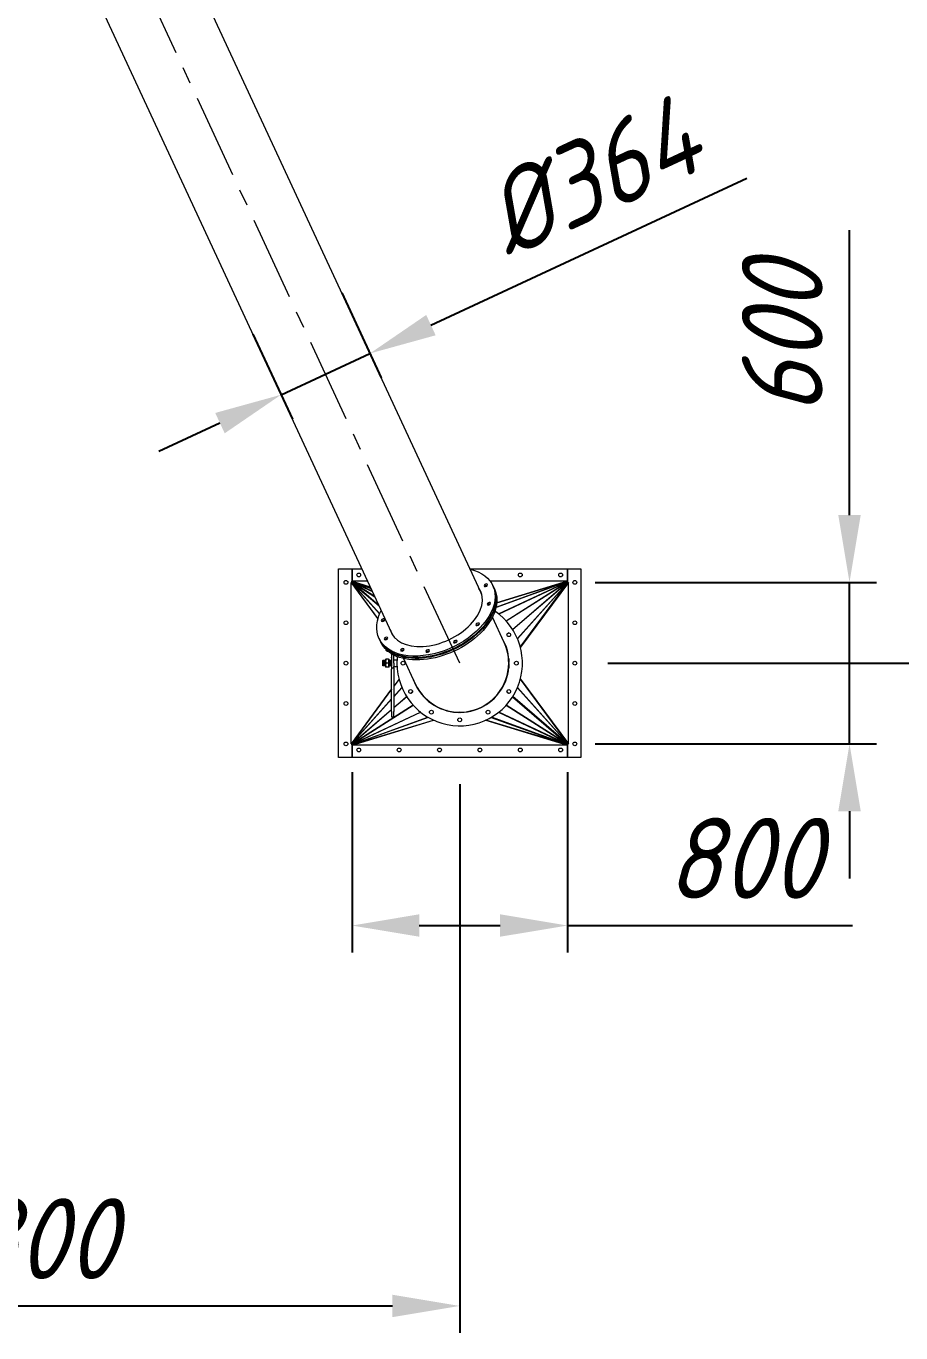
# Model space of a CAD drawing. Header units: inches. Extents: x -350577 to -266477, y -437959 to -377535.
# Drawn here: x -340466 to -337216, y -425663 to -420810 of the extents above; entities that cross this region are included whole.
import ezdxf

# ---------------------------------------------------------------- set-up
doc = ezdxf.new("R2010")
doc.units = ezdxf.units.IN
doc.header["$MEASUREMENT"] = 0
doc.linetypes.add('CENTER', pattern=[2, 1.25, -0.25, 0.25, -0.25])
doc.layers.add('CENTER       (itatec)', color=4, linetype='CENTER', lineweight=9)
doc.layers.add('ORGINAL (itatec)', color=3, linetype='Continuous', lineweight=9)
doc.styles.add('Geniso', font='geniso.shx', dxfattribs={"oblique": 15})
doc.dimstyles.new('scale 1b100', dxfattribs={"dimscale": 100, "dimtxt": 3, "dimasz": 2.5, "dimexe": 1, "dimexo": 1, "dimgap": 1, "dimtad": 1, "dimdec": 0, "dimzin": 0, "dimdsep": 46, "dimtxsty": 'Geniso', "dimcen": 0, "dimclrd": 1, "dimclre": 1, "dimclrt": 7, "dimadec": 0, "dimazin": 0, "dimtfac": 1, "dimtdec": 0, "dimtmove": 0, "dimatfit": 3, "dimfxl": 0.75, "dimtolj": 1, "dimtzin": 0, "dimarcsym": 0})

# ---------------------------------------------------------------- blocks, each defined once
blk = doc.blocks.new('*D39')
at = {"layer": 'Defpoints', "color": 0, "transparency": 16777216}
for p in [(-338855.2, -423525.9), (-342155.6, -423735.9), (-338855.2, -425563.4)]:
    blk.add_point(p, dxfattribs=at)
at = {"layer": 'ORGINAL (itatec)', "color": 1, "lineweight": -2, "transparency": 16777216}
for p, q in [((-338855.2, -423625.9), (-338855.2, -425663.4)), ((-342155.6, -423835.9), (-342155.6, -425663.4)), ((-341905.6, -425563.4), (-339105.2, -425563.4))]:
    blk.add_line(p, q, dxfattribs=at)
at = {"layer": 'ORGINAL (itatec)', "color": 1, "transparency": 16777216}
for points in [[(-341905.6, -425521.7), (-341905.6, -425605), (-342155.6, -425563.4)], [(-339105.2, -425521.7), (-339105.2, -425605), (-338855.2, -425563.4)]]:
    blk.add_solid(points, dxfattribs=at)
at = {"layer": 'ORGINAL (itatec)', "color": 7, "transparency": 16777216, "insert": (-340505.4, -425313.4), "char_height": 300, "attachment_point": 5, "style": 'Geniso'}
blk.add_mtext('\\A1;3300', dxfattribs=at)
blk = doc.blocks.new('*D45')
at = {"layer": 'Defpoints', "color": 0, "transparency": 16777216}
for p in [(-336535.6, -417725.5), (-322653.8, -417725.5), (-338405.2, -423175.9)]:
    blk.add_point(p, dxfattribs=at)
at = {"layer": 'ORGINAL (itatec)', "color": 1, "lineweight": -2, "transparency": 16777216}
for p, q in [((-322753.8, -417725.5), (-336635.6, -417725.5)), ((-336535.6, -422925.9), (-336535.6, -417975.5)), ((-338305.2, -423175.9), (-336435.6, -423175.9))]:
    blk.add_line(p, q, dxfattribs=at)
at = {"layer": 'ORGINAL (itatec)', "color": 1, "transparency": 16777216}
for points in [[(-336577.3, -417975.5), (-336494, -417975.5), (-336535.6, -417725.5)], [(-336577.3, -422925.9), (-336494, -422925.9), (-336535.6, -423175.9)]]:
    blk.add_solid(points, dxfattribs=at)
at = {"layer": 'ORGINAL (itatec)', "color": 7, "transparency": 16777216, "insert": (-336785.6, -420450.7), "char_height": 300, "attachment_point": 5, "rotation": 90, "style": 'Geniso'}
blk.add_mtext('\\A1;5450', dxfattribs=at)
blk = doc.blocks.new('*D72')
at = {"layer": 'Defpoints', "color": 0, "transparency": 16777216}
for p in [(-339335.6, -421709.9), (-339665.7, -421863.2), (-339188.8, -422025.8)]:
    blk.add_point(p, dxfattribs=at)
at = {"layer": 'ORGINAL (itatec)', "color": 1, "lineweight": -2, "transparency": 16777216}
for p, q in [((-338962.1, -421920.5), (-337788.5, -421375.3)), ((-339293.5, -421800.6), (-339146.7, -422116.5)), ((-339623.6, -421953.9), (-339476.8, -422269.9)), ((-339518.9, -422179.2), (-339188.8, -422025.8)), ((-339745.7, -422284.5), (-339972.4, -422389.8))]:
    blk.add_line(p, q, dxfattribs=at)
at = {"layer": 'ORGINAL (itatec)', "color": 1, "transparency": 16777216}
for points in [[(-338979.6, -421882.7), (-338944.5, -421958.3), (-339188.8, -422025.8)], [(-339763.2, -422246.7), (-339728.1, -422322.3), (-339518.9, -422179.2)]]:
    blk.add_solid(points, dxfattribs=at)
at = {"layer": 'ORGINAL (itatec)', "color": 7, "transparency": 16777216, "insert": (-338367.3, -421368.5), "char_height": 300, "attachment_point": 5, "rotation": 24.9181, "style": 'Geniso'}
blk.add_mtext('\\A1;%%C364', dxfattribs=at)
blk = doc.blocks.new('*D75')
at = {"layer": 'Defpoints', "color": 0, "transparency": 16777216}
for p in [(-339255.2, -423480.3), (-338455.2, -423480.3), (-338455.2, -424150.5)]:
    blk.add_point(p, dxfattribs=at)
at = {"layer": 'ORGINAL (itatec)', "color": 1, "lineweight": -2, "transparency": 16777216}
for p, q in [((-339255.2, -423580.3), (-339255.2, -424250.5)), ((-338455.2, -423580.3), (-338455.2, -424250.5)), ((-339005.2, -424150.5), (-338705.2, -424150.5)), ((-338455.2, -424150.5), (-337396.7, -424150.5))]:
    blk.add_line(p, q, dxfattribs=at)
at = {"layer": 'ORGINAL (itatec)', "color": 1, "transparency": 16777216}
for points in [[(-339005.2, -424108.8), (-339005.2, -424192.1), (-339255.2, -424150.5)], [(-338705.2, -424108.8), (-338705.2, -424192.1), (-338455.2, -424150.5)]]:
    blk.add_solid(points, dxfattribs=at)
at = {"layer": 'ORGINAL (itatec)', "color": 7, "transparency": 16777216, "insert": (-337800.9, -423900.5), "char_height": 300, "attachment_point": 5, "style": 'Geniso'}
blk.add_mtext('\\A1;800', dxfattribs=at)
blk = doc.blocks.new('*D76')
at = {"layer": 'Defpoints', "color": 0, "transparency": 16777216}
for p in [(-338451.6, -422875.9), (-337407.2, -422875.9), (-338451.6, -423475.9)]:
    blk.add_point(p, dxfattribs=at)
at = {"layer": 'ORGINAL (itatec)', "color": 1, "lineweight": -2, "transparency": 16777216}
for p, q in [((-337407.2, -422625.9), (-337407.2, -421567.3)), ((-338351.6, -422875.9), (-337307.2, -422875.9)), ((-337407.2, -423475.9), (-337407.2, -422875.9)), ((-338351.6, -423475.9), (-337307.2, -423475.9)), ((-337407.2, -423725.9), (-337407.2, -423975.9))]:
    blk.add_line(p, q, dxfattribs=at)
at = {"layer": 'ORGINAL (itatec)', "color": 1, "transparency": 16777216}
for points in [[(-337448.9, -422625.9), (-337365.5, -422625.9), (-337407.2, -422875.9)], [(-337448.9, -423725.9), (-337365.5, -423725.9), (-337407.2, -423475.9)]]:
    blk.add_solid(points, dxfattribs=at)
at = {"layer": 'ORGINAL (itatec)', "color": 7, "transparency": 16777216, "insert": (-337657.2, -421971.6), "char_height": 300, "attachment_point": 5, "rotation": 90, "style": 'Geniso'}
blk.add_mtext('\\A1;600', dxfattribs=at)

msp = doc.modelspace()

# ---------------------------------------------------------------- linework, layer by layer
at = {"layer": 'CENTER       (itatec)', "ltscale": 250}
msp.add_lwpolyline([(-338855.2, -423175.9), (-340280.7, -420107.5, -0.113492), (-340315, -419945.8), (-340242.9, -416616.3)], format="xyb", dxfattribs=at)
at = {"layer": 'ORGINAL (itatec)'}
for p, q in [((-338777.2, -422911.8), (-340077.5, -420112.9)), ((-339107.3, -423065.2), (-340407.6, -420266.3)), ((-339305.2, -422825.9), (-339255.2, -422825.9)), ((-339305.2, -423525.9), (-339305.2, -422825.9)), ((-339255.2, -422825.9), (-339255.2, -422871.4)), ((-339255.2, -422825.9), (-339218.5, -422825.9)), ((-339255.2, -422871.4), (-339255.2, -422825.9)), ((-338817.1, -422825.9), (-338455.2, -422825.9)), ((-338455.2, -422825.9), (-338405.2, -422825.9)), ((-338455.2, -422871.4), (-338455.2, -422825.9)), ((-338455.2, -422825.9), (-338455.2, -422871.4)), ((-338405.2, -422825.9), (-338405.2, -423525.9)), ((-339258.2, -422875.9), (-339258.8, -422875.9)), ((-339258.8, -422875.9), (-339158.9, -423010.9)), ((-339258.8, -423475.9), (-339258.8, -422875.9)), ((-339257.2, -422875.6), (-339258.5, -422875.4)), ((-339258.5, -422875.4), (-339152.8, -422993.2)), ((-339158.7, -423010.3), (-339258.5, -422875.4)), ((-339255.7, -422875.7), (-339258, -422874.7)), ((-339258, -422874.7), (-339154.6, -422963.5)), ((-339152.4, -422992.3), (-339258, -422874.7)), ((-339257.5, -422874.1), (-339170.4, -422929.5)), ((-339155.4, -422961.8), (-339257.5, -422874.1)), ((-339255.7, -422875.3), (-339257.1, -422873.5)), ((-339257.1, -422873.5), (-339179.5, -422909.8)), ((-339171, -422928.1), (-339257.1, -422873.5)), ((-339256, -422874), (-339256.5, -422872.8)), ((-339256.5, -422872.8), (-339184.6, -422898.8)), ((-339180.1, -422908.6), (-339256.5, -422872.8)), ((-339255.6, -422873.1), (-339255.8, -422871.9)), ((-339255.8, -422871.9), (-339187.4, -422892.7)), ((-339185.3, -422897.4), (-339255.8, -422871.9)), ((-339255.2, -422871.4), (-339187.8, -422892)), ((-339255.2, -422872.1), (-339255.2, -422871.4)), ((-339197.3, -422871.4), (-339255.2, -422871.4)), ((-338455.2, -422871.4), (-338741.9, -422871.4)), ((-338732.3, -422887.5), (-338729.6, -422893.2)), ((-338728.3, -422896), (-338725.7, -422901.7)), ((-338453.9, -422872.8), (-338720.2, -422969.1)), ((-338720, -422967.9), (-338454.7, -422871.9)), ((-338454.7, -422871.9), (-338717.5, -422952)), ((-338717.4, -422951.4), (-338455.2, -422871.4)), ((-338710.7, -422993.1), (-338453.9, -422872.8)), ((-338453.4, -422873.5), (-338709.9, -422993.8)), ((-338682.8, -423019.2), (-338453.4, -422873.5)), ((-338452.9, -422874.1), (-338682.3, -423019.8)), ((-338658.7, -423050.7), (-338452.9, -422874.1)), ((-338452.5, -422874.7), (-338658.3, -423051.4)), ((-338640.9, -423084.5), (-338452.5, -422874.7)), ((-338451.9, -422875.4), (-338640.5, -423085.4)), ((-338630, -423116.1), (-338451.9, -422875.4)), ((-338451.6, -422875.9), (-338629.9, -423116.7)), ((-338455.2, -422872.1), (-338455.2, -422871.4)), ((-338454.9, -422873.1), (-338454.7, -422871.9)), ((-338454.8, -422875.3), (-338453.4, -422873.5)), ((-338454.8, -422875.7), (-338452.5, -422874.7)), ((-338454.4, -422874), (-338453.9, -422872.8)), ((-338453.2, -422875.6), (-338451.9, -422875.4)), ((-338452.2, -422875.9), (-338451.6, -422875.9)), ((-338451.6, -423475.9), (-338451.6, -422875.9)), ((-338690.2, -423099.2), (-338733.8, -423005.3)), ((-339154.9, -423083.9), (-339152.3, -423089.5)), ((-339150.9, -423092.4), (-339148.3, -423098.1)), ((-338697.3, -423083.8), (-338697.1, -423083.7)), ((-338696.7, -423084.4), (-338697, -423084.6)), ((-338672.6, -423063.6), (-338679.9, -423069.9)), ((-338679.7, -423068.7), (-338673.8, -423063.7)), ((-339128.5, -423126.5), (-339128.5, -423126.6)), ((-339108.3, -423141.4), (-339108.3, -423141.3)), ((-339108.3, -423141.4), (-339108.3, -423141.8)), ((-339108.1, -423141.4), (-339108.3, -423141.4)), ((-339108, -423141.8), (-339108.3, -423141.8)), ((-339108.3, -423142.4), (-339108.3, -423141.8)), ((-339108.3, -423142.4), (-339108.3, -423144)), ((-339108.3, -423144), (-339108.3, -423144.1)), ((-339108, -423144), (-339108.3, -423144)), ((-339108.3, -423144.1), (-339108.3, -423148.4)), ((-339108, -423148.4), (-339108.3, -423148.4)), ((-339108, -423153.2), (-339108.3, -423153.2)), ((-339108.3, -423153.6), (-339108.3, -423153.2)), ((-339108, -423153.6), (-339108.3, -423153.6)), ((-339108.3, -423156.1), (-339108.3, -423153.6)), ((-339108.3, -423156.1), (-339108.3, -423156.5)), ((-339108, -423156.1), (-339108.3, -423156.1)), ((-339108, -423156.5), (-339108.3, -423156.5)), ((-339108.3, -423156.8), (-339108.3, -423156.5)), ((-339108, -423156.8), (-339108.3, -423156.8)), ((-339108.3, -423156.8), (-339108.3, -423158.3)), ((-339108, -423141.4), (-339108, -423175.9)), ((-339100, -423175.9), (-339100, -423145.8)), ((-338679.7, -423127.7), (-338678.9, -423126.9)), ((-338678.6, -423127.9), (-338679.4, -423128.7)), ((-339141.7, -423166.7), (-339140.9, -423165.9)), ((-339141.7, -423166.7), (-339141.7, -423185.1)), ((-339141.7, -423185.1), (-339140.9, -423185.9)), ((-339140.9, -423165.9), (-339140.9, -423185.9)), ((-339140.1, -423165.9), (-339140.9, -423165.9)), ((-339140.1, -423185.9), (-339140.9, -423185.9)), ((-339140.1, -423165.9), (-339140.1, -423185.9)), ((-339139.3, -423166.7), (-339140.1, -423165.9)), ((-339139.3, -423185.1), (-339140.1, -423185.9)), ((-339139.3, -423185.1), (-339139.3, -423166.7)), ((-339138.6, -423166.7), (-339139.3, -423166.7)), ((-339138.6, -423185.1), (-339139.3, -423185.1)), ((-339138.6, -423166.7), (-339137.8, -423165.9)), ((-339138.6, -423166.7), (-339138.6, -423185.1)), ((-339138.6, -423185.1), (-339137.8, -423185.9)), ((-339137.8, -423165.9), (-339137.8, -423185.9)), ((-339137, -423165.9), (-339137.8, -423165.9)), ((-339137, -423185.9), (-339137.8, -423185.9)), ((-339137, -423165.9), (-339137, -423185.9)), ((-339136.2, -423166.7), (-339137, -423165.9)), ((-339136.2, -423185.1), (-339137, -423185.9)), ((-339136.2, -423185.1), (-339136.2, -423166.7)), ((-339135.4, -423166.7), (-339136.2, -423166.7)), ((-339135.4, -423185.1), (-339136.2, -423185.1)), ((-339135.4, -423166.7), (-339134.6, -423165.9)), ((-339135.4, -423166.7), (-339135.4, -423185.1)), ((-339135.4, -423185.1), (-339134.6, -423185.9)), ((-339134.6, -423165.9), (-339134.6, -423185.9)), ((-339133.8, -423165.9), (-339134.6, -423165.9)), ((-339133.8, -423185.9), (-339134.6, -423185.9)), ((-339133.8, -423165.9), (-339133.8, -423185.9)), ((-339133, -423166.7), (-339133.8, -423165.9)), ((-339133, -423185.1), (-339133.8, -423185.9)), ((-339133, -423185.1), (-339133, -423166.7)), ((-339132.2, -423166.7), (-339133, -423166.7)), ((-339132.2, -423185.1), (-339133, -423185.1)), ((-339132.2, -423166.7), (-339131.4, -423165.9)), ((-339132.2, -423166.7), (-339132.2, -423185.1)), ((-339132.2, -423185.1), (-339131.4, -423185.9)), ((-339131.4, -423165.9), (-339131.4, -423185.9)), ((-339130.6, -423165.9), (-339131.4, -423165.9)), ((-339130.6, -423185.9), (-339131.4, -423185.9)), ((-339130.6, -423163.3), (-339130.6, -423188.4)), ((-339130.6, -423165.9), (-339130.6, -423185.9)), ((-339130.6, -423165.9), (-339130.6, -423165.9)), ((-339130.6, -423185.8), (-339130.6, -423185.9)), ((-339130, -423164.2), (-339130, -423161.4)), ((-339130, -423161.4), (-339130, -423161.4)), ((-339130, -423161.4), (-339130, -423164.2)), ((-339130, -423164.2), (-339130, -423164.2)), ((-339130, -423178.7), (-339130, -423173)), ((-339130, -423173), (-339130, -423173)), ((-339130, -423173), (-339130, -423178.7)), ((-339130, -423178.7), (-339130, -423178.7)), ((-339130, -423190.4), (-339130, -423187.5)), ((-339130, -423187.5), (-339130, -423187.5)), ((-339130, -423187.5), (-339130, -423190.4)), ((-339130, -423190.4), (-339130, -423190.4)), ((-339129.1, -423161.4), (-339129.1, -423161.4)), ((-339119.2, -423161.4), (-339129.1, -423161.4)), ((-339129.1, -423175.9), (-339129.1, -423175.9)), ((-339129.1, -423175.9), (-339129.1, -423175.9)), ((-339119.2, -423175.9), (-339129.1, -423175.9)), ((-339129.1, -423190.4), (-339129.1, -423190.4)), ((-339119.2, -423190.4), (-339129.1, -423190.4)), ((-339119.2, -423161.4), (-339119.2, -423161.4)), ((-339119.2, -423175.9), (-339119.2, -423175.9)), ((-339119.2, -423175.9), (-339119.2, -423175.9)), ((-339119.2, -423190.4), (-339119.2, -423190.4)), ((-339117.7, -423188.4), (-339117.7, -423163.3)), ((-339117.2, -423166.7), (-339117.7, -423166.1)), ((-339117.2, -423185.1), (-339117.7, -423185.6)), ((-339117.2, -423185.1), (-339117.2, -423166.7)), ((-339116.4, -423166.7), (-339117.2, -423166.7)), ((-339116.4, -423185.1), (-339117.2, -423185.1)), ((-339116.4, -423166.7), (-339115.6, -423165.9)), ((-339116.4, -423166.7), (-339116.4, -423185.1)), ((-339116.4, -423185.1), (-339115.6, -423185.9)), ((-339115.6, -423165.9), (-339115.6, -423185.9)), ((-339114.8, -423165.9), (-339115.6, -423165.9)), ((-339114.8, -423185.9), (-339115.6, -423185.9)), ((-339114.8, -423165.9), (-339114.8, -423185.9)), ((-339114, -423166.7), (-339114.8, -423165.9)), ((-339114, -423185.1), (-339114.8, -423185.9)), ((-339114, -423185.1), (-339114, -423166.7)), ((-339113.2, -423166.7), (-339114, -423166.7)), ((-339113.2, -423185.1), (-339114, -423185.1)), ((-339113.2, -423166.7), (-339112.4, -423165.9)), ((-339113.2, -423166.7), (-339113.2, -423185.1)), ((-339113.2, -423185.1), (-339112.4, -423185.9)), ((-339112.4, -423165.9), (-339112.4, -423185.9)), ((-339111.6, -423165.9), (-339112.4, -423165.9)), ((-339111.6, -423185.9), (-339112.4, -423185.9)), ((-339111.6, -423165.9), (-339111.6, -423185.9)), ((-339110.8, -423166.7), (-339111.6, -423165.9)), ((-339110.8, -423185.1), (-339111.6, -423185.9)), ((-339110.8, -423185.1), (-339110.8, -423166.7)), ((-339110, -423166.7), (-339110.8, -423166.7)), ((-339110, -423185.1), (-339110.8, -423185.1)), ((-339110, -423166.7), (-339109.2, -423165.9)), ((-339110, -423166.7), (-339110, -423185.1)), ((-339110, -423185.1), (-339109.2, -423185.9)), ((-339109.2, -423165.9), (-339109.2, -423185.9)), ((-339108.4, -423165.9), (-339109.2, -423165.9)), ((-339108.4, -423185.9), (-339109.2, -423185.9)), ((-339108.4, -423165.9), (-339108.4, -423185.9)), ((-339108, -423166.4), (-339108.4, -423165.9)), ((-339108, -423185.4), (-339108.4, -423185.9)), ((-339108.3, -423158.3), (-339108.3, -423161.6)), ((-339108, -423158.3), (-339108.3, -423158.3)), ((-339108, -423161.6), (-339108.3, -423161.6)), ((-339108, -423167.8), (-339108.3, -423167.8)), ((-339108.3, -423168.3), (-339108.3, -423167.8)), ((-339108, -423168.3), (-339108.3, -423168.3)), ((-339108.3, -423168.7), (-339108.3, -423168.3)), ((-339108, -423168.7), (-339108.3, -423168.7)), ((-339108.3, -423173), (-339108.3, -423174.2)), ((-339108, -423173), (-339108.3, -423173)), ((-339108, -423174.2), (-339108.3, -423174.2)), ((-339108.3, -423174.2), (-339108.3, -423175.5)), ((-339108, -423175.5), (-339108.3, -423175.5)), ((-339108, -423175.6), (-339108.3, -423175.6)), ((-339108.3, -423176.1), (-339108.3, -423175.6)), ((-339108, -423176.1), (-339108.3, -423176.1)), ((-339108.3, -423176.6), (-339108.3, -423177.8)), ((-339108, -423176.6), (-339108.3, -423176.6)), ((-339108.3, -423177.8), (-339108.3, -423179.1)), ((-339108, -423179.1), (-339108.3, -423179.1)), ((-339108, -423188.9), (-339108, -423175.9)), ((-339108, -423188.9), (-339108, -423193.9)), ((-339108, -423193.9), (-339108, -423198.9)), ((-339108, -423193.9), (-339100, -423193.9)), ((-339108, -423355.9), (-339108, -423198.9)), ((-339100, -423163.4), (-339087.9, -423163.4)), ((-339100, -423175.9), (-339100, -423188.9)), ((-339100, -423188.4), (-339087.9, -423188.4)), ((-339100, -423193.9), (-339100, -423188.9)), ((-339100, -423193.9), (-339100, -423198.9)), ((-339100, -423198.9), (-339100, -423355.9)), ((-339063.9, -423158.7), (-339020.3, -423252.6)), ((-338673.7, -423163.4), (-338673.2, -423163.4)), ((-338673.7, -423188.4), (-338673.2, -423188.4)), ((-338673.2, -423158.4), (-338673.2, -423174.1)), ((-338673.2, -423158.4), (-338673.1, -423158.4)), ((-338673.2, -423177.6), (-338673.2, -423193.4)), ((-338673.2, -423193.4), (-338673.1, -423193.4)), ((-339080.6, -423235), (-339100, -423261.2)), ((-339080.4, -423235.6), (-339100, -423262)), ((-338679.7, -423224), (-338678.9, -423224.9)), ((-338678.6, -423223.9), (-338679.4, -423223)), ((-338630, -423235.6), (-338451.9, -423476.3)), ((-338629.9, -423235), (-338451.6, -423475.9)), ((-339108, -423272), (-339258.8, -423475.9)), ((-339108, -423272.8), (-339258.5, -423476.3)), ((-339100, -423299.8), (-339069.9, -423266.3)), ((-339069.6, -423267.2), (-339100, -423301.1)), ((-339100, -423341.4), (-339052.2, -423300.4)), ((-339051.8, -423301), (-339100, -423342.4)), ((-339037.9, -423288.1), (-339030.6, -423281.8)), ((-339030.8, -423283.1), (-339036.6, -423288.1)), ((-339013.7, -423267.4), (-339012.9, -423266.7)), ((-339012.5, -423267.4), (-339013.3, -423268.1)), ((-338697.9, -423267.4), (-338697.1, -423268.1)), ((-338696.7, -423267.4), (-338697.5, -423266.7)), ((-338672.6, -423288.1), (-338679.9, -423281.8)), ((-338679.7, -423283.1), (-338673.8, -423288.1)), ((-338658.7, -423301), (-338452.9, -423477.6)), ((-338452.5, -423477), (-338658.3, -423300.4)), ((-338640.9, -423267.2), (-338452.5, -423477)), ((-338451.9, -423476.3), (-338640.5, -423266.3)), ((-339258.5, -423476.3), (-339108, -423308.7)), ((-339108, -423310), (-339258, -423477)), ((-339258, -423477), (-339108, -423348.3)), ((-339257.5, -423477.6), (-339028.2, -423332)), ((-339108, -423349.3), (-339257.5, -423477.6)), ((-339027.7, -423332.6), (-339257.1, -423478.3)), ((-338985.2, -423304.7), (-338984.4, -423304.1)), ((-338983.8, -423304.7), (-338984.7, -423305.2)), ((-338948.3, -423333.5), (-338947.2, -423332.9)), ((-338946.2, -423333.5), (-338947.3, -423334)), ((-338764.2, -423333.5), (-338763.1, -423334)), ((-338762.2, -423333.5), (-338763.3, -423332.9)), ((-338726.7, -423304.7), (-338725.8, -423305.2)), ((-338725.2, -423304.7), (-338726.1, -423304.1)), ((-338682.8, -423332.6), (-338453.4, -423478.3)), ((-338452.9, -423477.6), (-338682.3, -423332)), ((-339257.1, -423478.3), (-339000.6, -423358)), ((-338999.8, -423358.6), (-339256.5, -423479)), ((-339256.5, -423479), (-338973.5, -423376.6)), ((-338972.3, -423377.3), (-339255.8, -423479.8)), ((-339255.8, -423479.8), (-338952.8, -423387.5)), ((-339255.2, -423480.3), (-338952, -423387.8)), ((-339108, -423355.9), (-339108, -423375.9)), ((-339108, -423375.9), (-339100, -423375.9)), ((-339100, -423375.9), (-339100, -423355.9)), ((-338905.3, -423351.9), (-338903.6, -423351.3)), ((-338901.9, -423351.8), (-338903.5, -423352.4)), ((-338859, -423358.8), (-338855.8, -423357.9)), ((-338857.1, -423358.9), (-338855.2, -423358.3)), ((-338855.2, -423357.9), (-338855.2, -423358.3)), ((-338855.2, -423358.3), (-338853.4, -423358.9)), ((-338851.5, -423358.8), (-338854.6, -423357.9)), ((-338808.6, -423351.8), (-338807, -423352.4)), ((-338805.2, -423351.9), (-338806.8, -423351.3)), ((-338758.4, -423387.8), (-338455.2, -423480.3)), ((-338454.7, -423479.8), (-338757.6, -423387.5)), ((-338738.1, -423377.3), (-338454.7, -423479.8)), ((-338453.9, -423479), (-338736.9, -423376.6)), ((-338710.7, -423358.6), (-338453.9, -423479)), ((-338453.4, -423478.3), (-338709.9, -423358)), ((-339258.2, -423475.9), (-339258.8, -423475.9)), ((-339257.2, -423476.1), (-339258.5, -423476.3)), ((-339255.7, -423476.1), (-339258, -423477)), ((-339255.7, -423476.5), (-339257.1, -423478.3)), ((-339256, -423477.8), (-339256.5, -423479)), ((-339255.6, -423478.7), (-339255.8, -423479.8)), ((-339255.2, -423479.7), (-339255.2, -423480.3)), ((-338455.2, -423480.3), (-339255.2, -423480.3)), ((-339255.2, -423525.9), (-339255.2, -423480.3)), ((-339255.2, -423480.3), (-339255.2, -423525.9)), ((-338455.2, -423479.7), (-338455.2, -423480.3)), ((-338455.2, -423480.3), (-338455.2, -423525.9)), ((-338455.2, -423525.9), (-338455.2, -423480.3)), ((-338454.9, -423478.7), (-338454.7, -423479.8)), ((-338454.8, -423476.1), (-338452.5, -423477)), ((-338454.8, -423476.5), (-338453.4, -423478.3)), ((-338454.4, -423477.8), (-338453.9, -423479)), ((-338453.2, -423476.1), (-338451.9, -423476.3)), ((-338452.2, -423475.9), (-338451.6, -423475.9)), ((-339255.2, -423525.9), (-339305.2, -423525.9)), ((-338455.2, -423525.9), (-339255.2, -423525.9)), ((-338405.2, -423525.9), (-338455.2, -423525.9))]:
    msp.add_line(p, q, dxfattribs=at)
for centre in [(-339230.2, -422848.4), (-338630.2, -422848.4), (-338480.2, -422848.4), (-339277.7, -422875.9), (-338427.7, -422875.9), (-339277.7, -423025.9), (-338427.7, -423025.9), (-338672.9, -423070.6), (-339277.7, -423175.9), (-339065.7, -423175.9), (-338644.7, -423175.9), (-338427.7, -423175.9), (-339037.5, -423281.1), (-338672.9, -423281.1), (-339277.7, -423325.9), (-338960.5, -423358.2), (-338750, -423358.2), (-338427.7, -423325.9), (-338855.2, -423386.4), (-339277.7, -423475.9), (-339230.2, -423498.4), (-339080.2, -423498.4), (-338930.2, -423498.4), (-338780.2, -423498.4), (-338630.2, -423498.4), (-338480.2, -423498.4), (-338427.7, -423475.9)]:
    msp.add_circle(centre, 7, dxfattribs=at)
for centre, radius, start, end in [((-338855.2, -423175.9), 233, 180, 55.8068), ((-338855.2, -423175.9), 183, 198.9256, 30.9106), ((-338855.2, -423175.9), 182, 0, 25.0324), ((-338855.2, -423175.9), 182, 0, 24.9181), ((-339123.8, -423126.6), 4.66, 180, 285.4155), ((-338855.2, -423175.9), 233, 174.0294, 180), ((-339123.8, -423163.3), 6.82, 163.4374, 180), ((-339123.8, -423188.4), 6.82, 180, 196.5626), ((-339124.5, -423163.3), 6.82, 0, 16.5626), ((-339124.5, -423188.4), 6.82, 343.4374, 0), ((-338855.2, -423175.9), 182, 204.9181, 0)]:
    msp.add_arc(centre, radius, start, end, dxfattribs=at)
at = {"layer": 'ORGINAL (itatec)', "extrusion": (0, 0, -1)}
for centre, major_axis, start_param, end_param in [((-338943.6, -422985.7), (211.3, 98.2), -0.674345, 3.576495), ((-338940.9, -422991.4), (211.3, 98.2), 0, 3.141593), ((-338939.6, -422994.2), (211.3, 98.2), -0.010799, 3.152391), ((-338937, -422999.9), (211.3, 98.2), 0, 3.141593), ((-338758.3, -422886.8), (6.35, 2.95), -5.848282746931554, 0.4349025602480321), ((-338747.2, -422955.3), (6.35, 2.95), -5.848282746931554, 0.4349025602480316), ((-338943.6, -422985.7), (211.3, 98.2), -2.70669, -2.467247), ((-339140, -423016.1), (6.35, 2.95), -5.848282746931554, 0.4349025602480321), ((-338788.7, -423031.9), (6.35, 2.95), -5.848282746931554, 0.4349025602480316), ((-339128.8, -423084.6), (6.35, 2.95), -5.848282746931554, 0.4349025602480316), ((-338871.7, -423096.2), (6.35, 2.95), -5.848282746931554, 0.4349025602480321), ((-339068.1, -423126.5), (6.35, 2.95), -5.848282746931554, 0.4349025602480321), ((-338974, -423130.8), (6.35, 2.95), -5.848282746931554, 0.4349025602480321)]:
    msp.add_ellipse(centre, major_axis=major_axis, ratio=0.622262, start_param=start_param, end_param=end_param, dxfattribs=at)
at = {"layer": 'ORGINAL (itatec)'}
for centre, major_axis, ratio, start_param, end_param in [((-338943.6, -422985.7), (-166, -77.1), 0.622262, -0.104589, 3.246182), ((-338940.9, -422991.4), (166, 77.1), 0.622262, 0.027501, 0.104589), ((-338939.6, -422994.2), (166, 77.1), 0.622262, 0.041258, 0.104589), ((-338942.3, -422988.5), (165.1, 76.7), 0.622262, -0.186529, 0), ((-338937, -422999.9), (166, 77.1), 0.622262, 0.068798, 0.104732), ((-338755.7, -422892.5), (-6.35, -2.95), 0.622262, -2.339432, -0.802161), ((-338938.3, -422997), (165.1, 76.7), 0.622262, 0.005479, 0.041485), ((-338744.6, -422961), (-6.35, -2.95), 0.622262, -2.339432, -0.802161), ((-339137.3, -423021.8), (-6.35, -2.95), 0.622262, -2.339432, -0.802161), ((-338940.9, -422991.4), (-166, -77.1), 0.622262, -0.104589, -0.027501), ((-338786.1, -423037.6), (-6.35, -2.95), 0.622262, -2.339432, -0.802161), ((-339126.2, -423090.2), (-6.35, -2.95), 0.622262, -2.339432, -0.802161), ((-338939.6, -422994.2), (-166, -77.1), 0.622262, -0.104589, -0.041258), ((-338942.3, -422988.5), (-165.1, -76.7), 0.622262, 0, 0.186529), ((-338937, -422999.9), (-166, -77.1), 0.622262, -0.104732, -0.068798), ((-338938.3, -422997), (-165.1, -76.7), 0.622262, -0.041485, -0.005479), ((-338869.1, -423101.8), (-6.35, -2.95), 0.622262, -2.339432, -0.802161), ((-339065.4, -423132.2), (-6.35, -2.95), 0.622262, -2.339432, -0.802161), ((-338971.3, -423136.5), (-6.35, -2.95), 0.622262, -2.339432, -0.802161), ((-338860, -423175.9), (186.7, 0), 0.000001, 0, 0.000005)]:
    msp.add_ellipse(centre, major_axis=major_axis, ratio=ratio, start_param=start_param, end_param=end_param, dxfattribs=at)
for points, knots in [([(-339122.6, -423131), (-339122.7, -423131.1), (-339122.8, -423131.1), (-339123.2, -423131.2), (-339123.5, -423131.2), (-339123.8, -423131.2), (-339124.1, -423131.2), (-339124.4, -423131.2), (-339125, -423131.1), (-339125.3, -423131), (-339125.9, -423130.7), (-339126.2, -423130.6), (-339126.7, -423130.2), (-339126.9, -423130), (-339127.3, -423129.6), (-339127.5, -423129.4), (-339127.9, -423128.9), (-339128, -423128.6), (-339128.2, -423128.1), (-339128.3, -423127.8), (-339128.5, -423127.1), (-339128.5, -423126.8), (-339128.5, -423126.3), (-339128.5, -423126.1), (-339128.4, -423125.8)], [-1.145946, -1.145946, -1.145946, -1.145946, -0.861854, -0.861854, 0, 0, 0, 0.861854, 0.861854, 1.723708, 1.723708, 2.586495, 2.586495, 3.449282, 3.449282, 4.313667, 4.313667, 5.178053, 5.178053, 6.04493, 6.04493, 6.911808, 6.911808, 7.599385, 7.599385, 7.599385, 7.599385]), ([(-339130.3, -423161.4), (-339130.3, -423161.4), (-339130.3, -423161.4), (-339130.2, -423161.4), (-339130.1, -423161.4), (-339130, -423161.4), (-339130, -423161.4), (-339130, -423161.4)], [40.690448, 40.690448, 40.690448, 40.690448, 43.626497, 43.626497, 46.562546, 46.562546, 47.129892, 47.129892, 47.129892, 47.129892]), ([(-339130, -423164.2), (-339130, -423164.4), (-339130, -423164.5), (-339130.1, -423165.3), (-339130.2, -423166), (-339130.3, -423167.3), (-339130.3, -423168), (-339130.3, -423169.2), (-339130.3, -423169.9), (-339130.2, -423171.2), (-339130.1, -423171.9), (-339130, -423172.7), (-339130, -423172.9), (-339130, -423173)], [34.251004, 34.251004, 34.251004, 34.251004, 34.81835, 34.81835, 37.754399, 37.754399, 40.690448, 40.690448, 43.626497, 43.626497, 46.562546, 46.562546, 47.129892, 47.129892, 47.129892, 47.129892]), ([(-339130, -423178.7), (-339130, -423178.9), (-339130, -423179), (-339130.1, -423179.8), (-339130.2, -423180.5), (-339130.3, -423181.8), (-339130.3, -423182.5), (-339130.3, -423183.7), (-339130.3, -423184.4), (-339130.2, -423185.8), (-339130.1, -423186.4), (-339130, -423187.2), (-339130, -423187.4), (-339130, -423187.5)], [34.251004, 34.251004, 34.251004, 34.251004, 34.81835, 34.81835, 37.754399, 37.754399, 40.690448, 40.690448, 43.626497, 43.626497, 46.562546, 46.562546, 47.129892, 47.129892, 47.129892, 47.129892]), ([(-339130, -423190.4), (-339130, -423190.4), (-339130, -423190.4), (-339130.1, -423190.4), (-339130.2, -423190.4), (-339130.3, -423190.4), (-339130.3, -423190.4), (-339130.3, -423190.4)], [34.251004, 34.251004, 34.251004, 34.251004, 34.81835, 34.81835, 37.754399, 37.754399, 40.690448, 40.690448, 40.690448, 40.690448]), ([(-339130, -423161.4), (-339129.9, -423161.4), (-339129.8, -423161.4), (-339129.5, -423161.4), (-339129.3, -423161.4), (-339129.1, -423161.4)], [6.439672, 6.439672, 6.439672, 6.439672, 8.808459, 8.808459, 10.825875, 10.825875, 10.825875, 10.825875]), ([(-339129.1, -423161.4), (-339129.3, -423161.8), (-339129.5, -423162.2), (-339129.8, -423163.2), (-339129.9, -423163.7), (-339130, -423164.2)], [70.557899, 70.557899, 70.557899, 70.557899, 72.575316, 72.575316, 74.944102, 74.944102, 74.944102, 74.944102]), ([(-339130, -423173), (-339129.9, -423173.5), (-339129.8, -423174.1), (-339129.5, -423175), (-339129.3, -423175.5), (-339129.1, -423175.9)], [6.439672, 6.439672, 6.439672, 6.439672, 8.808459, 8.808459, 10.825875, 10.825875, 10.825875, 10.825875]), ([(-339129.1, -423175.9), (-339129.3, -423176.3), (-339129.5, -423176.7), (-339129.8, -423177.7), (-339129.9, -423178.2), (-339130, -423178.7)], [70.557899, 70.557899, 70.557899, 70.557899, 72.575316, 72.575316, 74.944102, 74.944102, 74.944102, 74.944102]), ([(-339130, -423187.5), (-339129.9, -423188), (-339129.8, -423188.6), (-339129.5, -423189.5), (-339129.3, -423190), (-339129.1, -423190.4)], [6.439672, 6.439672, 6.439672, 6.439672, 8.808459, 8.808459, 10.825875, 10.825875, 10.825875, 10.825875]), ([(-339129.1, -423190.4), (-339129.3, -423190.4), (-339129.5, -423190.4), (-339129.8, -423190.4), (-339129.9, -423190.4), (-339130, -423190.4)], [70.557899, 70.557899, 70.557899, 70.557899, 72.575316, 72.575316, 74.944102, 74.944102, 74.944102, 74.944102]), ([(-339119.2, -423161.4), (-339119, -423161.4), (-339118.8, -423161.4), (-339118.5, -423161.4), (-339118.4, -423161.4), (-339118.3, -423161.4)], [29.864955, 29.864955, 29.864955, 29.864955, 31.882301, 31.882301, 34.251004, 34.251004, 34.251004, 34.251004]), ([(-339118.3, -423164.2), (-339118.4, -423163.7), (-339118.5, -423163.2), (-339118.8, -423162.2), (-339119, -423161.8), (-339119.2, -423161.4)], [47.129892, 47.129892, 47.129892, 47.129892, 49.498595, 49.498595, 51.515941, 51.515941, 51.515941, 51.515941]), ([(-339119.2, -423175.9), (-339119, -423175.5), (-339118.8, -423175), (-339118.5, -423174.1), (-339118.4, -423173.5), (-339118.3, -423173)], [29.864955, 29.864955, 29.864955, 29.864955, 31.882301, 31.882301, 34.251004, 34.251004, 34.251004, 34.251004]), ([(-339118.3, -423178.7), (-339118.4, -423178.2), (-339118.5, -423177.7), (-339118.8, -423176.7), (-339119, -423176.3), (-339119.2, -423175.9)], [47.129892, 47.129892, 47.129892, 47.129892, 49.498595, 49.498595, 51.515941, 51.515941, 51.515941, 51.515941]), ([(-339119.2, -423190.4), (-339119, -423190), (-339118.8, -423189.5), (-339118.5, -423188.6), (-339118.4, -423188), (-339118.3, -423187.5)], [29.864955, 29.864955, 29.864955, 29.864955, 31.882301, 31.882301, 34.251004, 34.251004, 34.251004, 34.251004]), ([(-339118.3, -423190.4), (-339118.4, -423190.4), (-339118.5, -423190.4), (-339118.8, -423190.4), (-339119, -423190.4), (-339119.2, -423190.4)], [47.129892, 47.129892, 47.129892, 47.129892, 49.498595, 49.498595, 51.515941, 51.515941, 51.515941, 51.515941]), ([(-339118.3, -423161.4), (-339118.3, -423161.4), (-339118.3, -423161.4), (-339118.2, -423161.4), (-339118.1, -423161.4), (-339118, -423161.4), (-339118, -423161.4), (-339118, -423161.4)], [34.251004, 34.251004, 34.251004, 34.251004, 34.81835, 34.81835, 37.754399, 37.754399, 40.690448, 40.690448, 40.690448, 40.690448]), ([(-339118.3, -423173), (-339118.3, -423172.9), (-339118.3, -423172.7), (-339118.2, -423171.9), (-339118.1, -423171.2), (-339118, -423169.9), (-339118, -423169.2), (-339118, -423168), (-339118, -423167.3), (-339118.1, -423166), (-339118.2, -423165.3), (-339118.3, -423164.5), (-339118.3, -423164.4), (-339118.3, -423164.2)], [34.251004, 34.251004, 34.251004, 34.251004, 34.81835, 34.81835, 37.754399, 37.754399, 40.690448, 40.690448, 43.626497, 43.626497, 46.562546, 46.562546, 47.129892, 47.129892, 47.129892, 47.129892]), ([(-339118.3, -423187.5), (-339118.3, -423187.4), (-339118.3, -423187.2), (-339118.2, -423186.4), (-339118.1, -423185.8), (-339118, -423184.4), (-339118, -423183.7), (-339118, -423182.5), (-339118, -423181.8), (-339118.1, -423180.5), (-339118.2, -423179.8), (-339118.3, -423179), (-339118.3, -423178.9), (-339118.3, -423178.7)], [34.251004, 34.251004, 34.251004, 34.251004, 34.81835, 34.81835, 37.754399, 37.754399, 40.690448, 40.690448, 43.626497, 43.626497, 46.562546, 46.562546, 47.129892, 47.129892, 47.129892, 47.129892]), ([(-339118, -423190.4), (-339118, -423190.4), (-339118, -423190.4), (-339118.1, -423190.4), (-339118.2, -423190.4), (-339118.3, -423190.4), (-339118.3, -423190.4), (-339118.3, -423190.4)], [40.690448, 40.690448, 40.690448, 40.690448, 43.626497, 43.626497, 46.562546, 46.562546, 47.129892, 47.129892, 47.129892, 47.129892])]:
    msp.add_open_spline(points, degree=3, knots=knots, dxfattribs=at)

# ---------------------------------------------------------------- dimensions: what is measured, and where the dimension line sits
for base, p1, p2, picture, middle in [((-336535.6, -417725.5), (-338405.2, -423175.9), (-322653.8, -417725.5), '*D45', (-336785.6, -420450.7)), ((-337407.2, -422875.9), (-338451.6, -423475.9), (-338451.6, -422875.9), '*D76', (-337657.2, -421971.6))]:
    dim = msp.add_linear_dim(base=base, p1=p1, p2=p2, angle=90, dimstyle='scale 1b100', dxfattribs=at)
    dim.commit()
    dim.dimension.update_dxf_attribs({"geometry": picture, "text_midpoint": middle})
dim = msp.add_aligned_dim(p1=(-339665.7, -421863.2), p2=(-339335.6, -421709.9), distance=-348.4, text='%%C<>', dimstyle='scale 1b100', dxfattribs=at)
dim.commit()
dim.dimension.update_dxf_attribs({"geometry": '*D72', "text_midpoint": (-338367.3, -421368.5)})
for base, p1, p2, picture, middle in [((-338455.2, -424150.5), (-339255.2, -423480.3), (-338455.2, -423480.3), '*D75', (-337800.9, -423900.5)), ((-338855.2, -425563.4), (-342155.6, -423735.9), (-338855.2, -423525.9), '*D39', (-340505.4, -425313.4))]:
    dim = msp.add_linear_dim(base=base, p1=p1, p2=p2, dimstyle='scale 1b100', dxfattribs=at)
    dim.commit()
    dim.dimension.update_dxf_attribs({"geometry": picture, "text_midpoint": middle})

doc.saveas('drawing.dxf')
